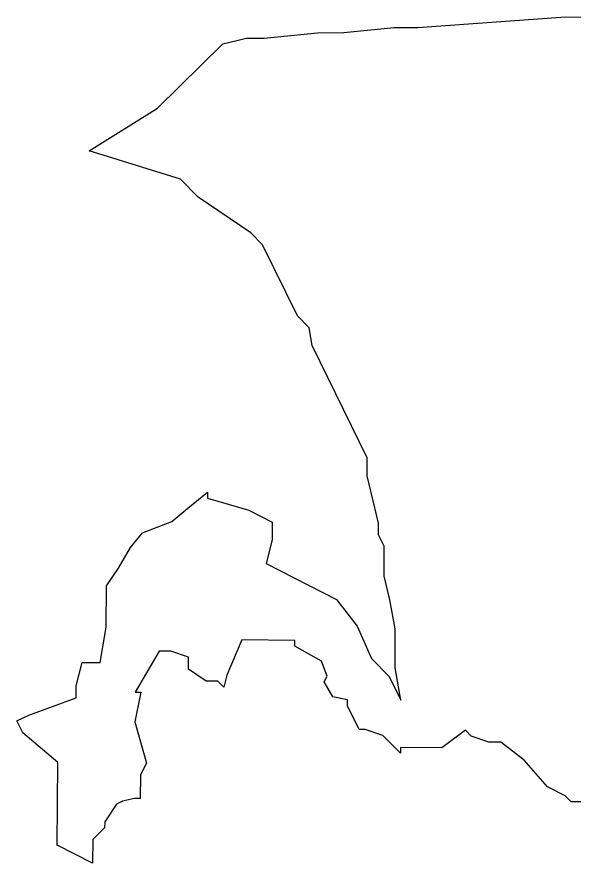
# Model space of a CAD drawing. Header units: metres. Extents: x 286502 to 291899, y 2022894 to 2025522.
# Drawn here: x 288144 to 289201, y 2022973 to 2024579 of the extents above; entities that cross this region are included whole.
import ezdxf

# ---------------------------------------------------------------- set-up
doc = ezdxf.new("R2010")
doc.units = ezdxf.units.M

msp = doc.modelspace()

# ---------------------------------------------------------------- linework, layer by layer
at = {"color": 6, "flags": 128}
for points in [[(288280.7, 2024324.6), (288410.3, 2024405.6), (288534.4, 2024527.8), (288579.3, 2024538.7), (288612.9, 2024538.5), (288713.7, 2024548.9), (288763.8, 2024549.1), (288859.4, 2024558.9), (288904.1, 2024558.6), (289184.2, 2024578.8), (289229.1, 2024578.5)], [(289217.6, 2023089.2), (289195.2, 2023089.4), (289184.1, 2023100.7), (289150.6, 2023117.8), (289106.2, 2023168.5), (289061.7, 2023202.4), (289039.3, 2023202.6), (289005.8, 2023214), (288994.7, 2023225.4), (288949.6, 2023192.1), (288871.2, 2023192.7), (288871.2, 2023181.6), (288837.8, 2023215.3), (288804.3, 2023226.8), (288793.1, 2023226.9), (288771.1, 2023271.8), (288771.2, 2023283), (288743.2, 2023288.9), (288726.6, 2023317), (288732.3, 2023328.1), (288721.3, 2023356.2), (288671.2, 2023384.6), (288671.3, 2023395.8), (288570.5, 2023396.6), (288542, 2023329.6), (288536.2, 2023307.2), (288525.1, 2023318.5), (288502.7, 2023318.7), (288469.3, 2023341.3), (288469.4, 2023363.8), (288435.9, 2023375.2), (288413.5, 2023375.4), (288368.2, 2023297.4), (288378.7, 2023297.4), (288367.7, 2023241.4), (288389.5, 2023162.8), (288378.1, 2023140.5), (288377.8, 2023095.7), (288366.6, 2023095.7), (288344.2, 2023090.4), (288332.9, 2023084.9), (288310.3, 2023051.4), (288310.2, 2023040.2), (288287.6, 2023018), (288287.3, 2022973.2), (288220.3, 2023007.3), (288221.5, 2023164.1), (288154.8, 2023220.6), (288143.8, 2023243.1), (288166.2, 2023254.1), (288256.1, 2023287), (288256.3, 2023309.4), (288267.8, 2023354.1), (288301.4, 2023353.9), (288313.1, 2023421), (288313.7, 2023499.3), (288336.4, 2023532.8), (288359.1, 2023571.8), (288381.7, 2023599.6), (288437.8, 2023621.5), (288468.1, 2023646.4), (288505.4, 2023677), (288505.3, 2023665.8), (288583.6, 2023642.8), (288628.2, 2023620.1), (288628.2, 2023586.5), (288616.4, 2023541.8), (288750.2, 2023473.6), (288789, 2023422.9), (288816.6, 2023361.1), (288849.9, 2023327.2), (288871.9, 2023282.3), (288861.2, 2023343.9), (288861.2, 2023417.4), (288851, 2023472.8), (288840.2, 2023517.7), (288840.2, 2023574.5), (288829.6, 2023596.2), (288829.7, 2023618.5), (288808, 2023708.3), (288808.3, 2023741.9), (288703.6, 2023955.5), (288698.2, 2023989.1), (288676, 2024011.6), (288609.8, 2024146.5), (288587.6, 2024169.1), (288487.4, 2024237.1), (288454, 2024270.9), (288280.7, 2024324.6)]]:
    msp.add_lwpolyline(points, dxfattribs=at)

doc.saveas('drawing.dxf')
